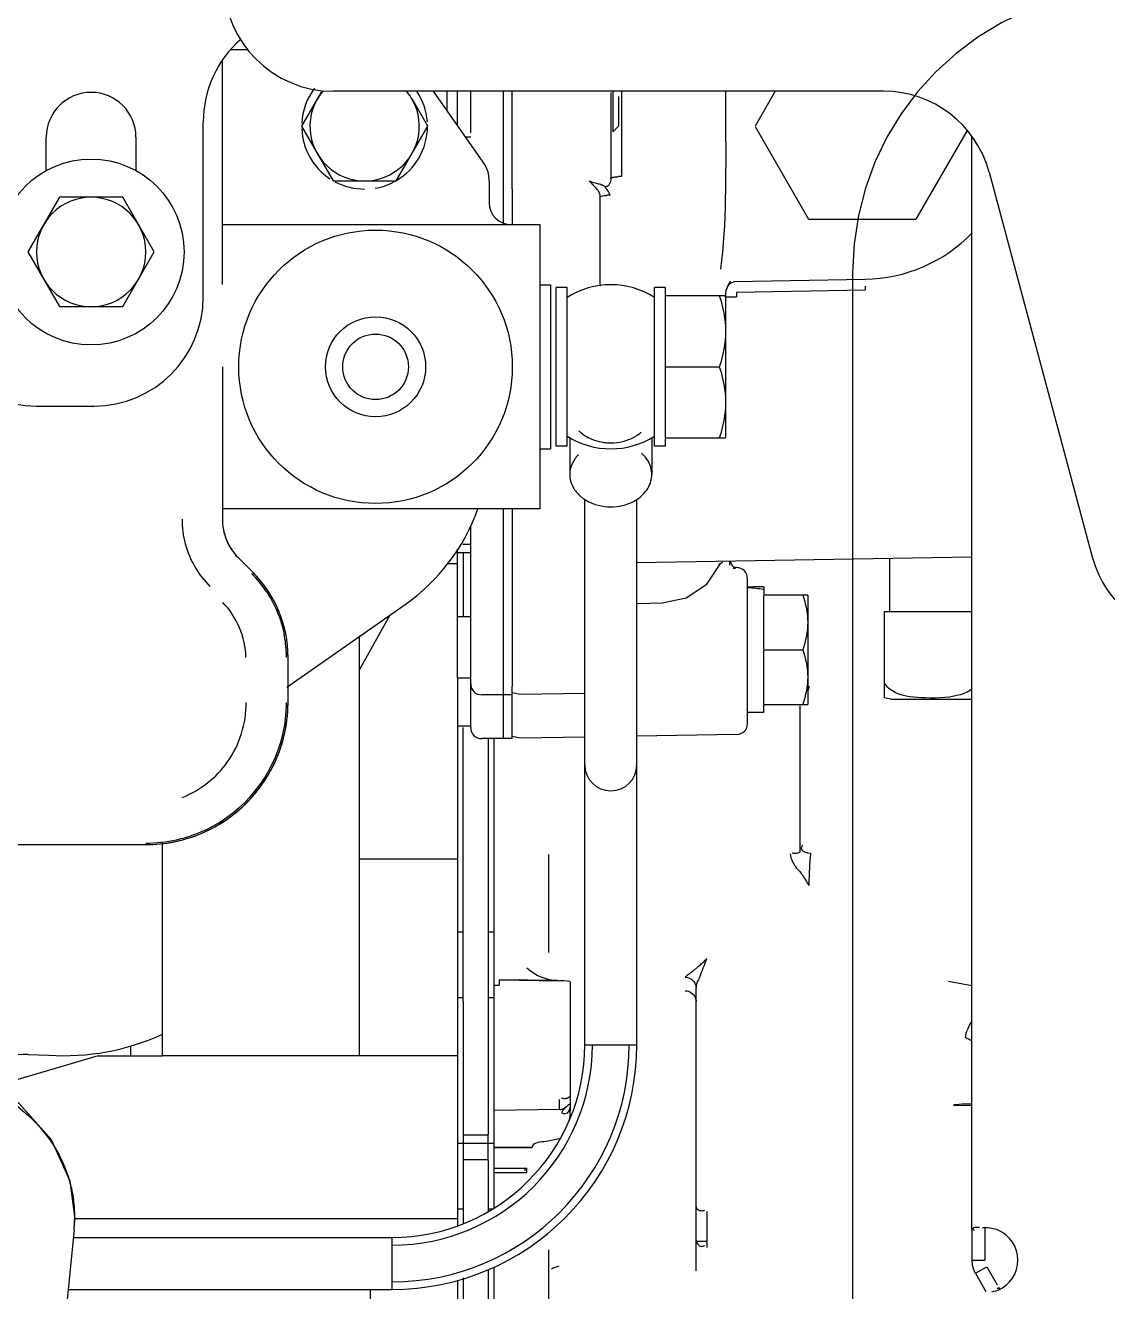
# Model space of a CAD drawing. Header units: millimetres. Extents: x 17886 to 18265, y -8727 to -7321.
# Drawn here: x 18009.856 to 18010.845, y -7649.388 to -7648.23 of the extents above; entities that cross this region are included whole.
import ezdxf

# ---------------------------------------------------------------- set-up
doc = ezdxf.new("R2010")
doc.units = ezdxf.units.MM
doc.linetypes.add('CENTER', pattern=[2, 1.25, -0.25, 0.25, -0.25])
doc.layers.add('3884027_DKREDXF_CONTINUOUS_LINE', color=7, linetype='Continuous')
doc.layers.add('DEFAULT_1', color=7, linetype='CENTER')

msp = doc.modelspace()

# ---------------------------------------------------------------- linework, layer by layer
at = {"layer": '3884027_DKREDXF_CONTINUOUS_LINE', "color": 6, "linetype": 'Continuous'}
for p, q in [((18010.05872, -7648.25268), (18010.0433, -7648.25268)), ((18010.03568, -7648.46735), (18010.03568, -7648.26282)), ((18010.12592, -7648.29155), (18010.10795, -7648.32268)), ((18010.63998, -7648.29068), (18010.13713, -7648.29068)), ((18010.22342, -7648.32268), (18010.20899, -7648.29768)), ((18010.27414, -7648.35556), (18010.22873, -7648.29068)), ((18010.24068, -7648.29068), (18010.24068, -7648.30776)), ((18010.26268, -7648.32885), (18010.26268, -7648.29068)), ((18010.39068, -7648.29173), (18010.39068, -7648.36562)), ((18010.39768, -7648.29561), (18010.39768, -7648.32268)), ((18010.49568, -7648.29066), (18010.49568, -7648.32335)), ((18010.54098, -7648.29068), (18010.5226, -7648.32252)), ((18010.01818, -7648.47868), (18010.01818, -7648.31868)), ((18010.10795, -7648.32268), (18010.13682, -7648.37268)), ((18010.19455, -7648.37268), (18010.22342, -7648.32268)), ((18010.39768, -7648.32268), (18010.39268, -7648.32768)), ((18010.49568, -7648.32335), (18010.49568, -7648.3247)), ((18010.5226, -7648.32283), (18010.57151, -7648.40755)), ((18010.26268, -7648.33268), (18010.25812, -7648.33268)), ((18010.66986, -7648.40755), (18010.71665, -7648.3265)), ((18010.72068, -7649.33217), (18010.72068, -7648.33254)), ((18010.30068, -7648.37989), (18010.30068, -7648.36489)), ((18010.39068, -7648.36869), (18010.39068, -7648.37029)), ((18010.73657, -7648.3648), (18010.83083, -7648.71656)), ((18010.27956, -7648.37276), (18010.27956, -7648.39268)), ((18009.88682, -7648.38768), (18009.85795, -7648.43768)), ((18009.91568, -7648.38768), (18009.88682, -7648.38768)), ((18010.38068, -7648.38661), (18010.38068, -7648.46899)), ((18010.03568, -7648.41268), (18010.32568, -7648.41268)), ((18010.32568, -7648.41268), (18010.32568, -7648.67268)), ((18010.57173, -7648.40768), (18010.66963, -7648.40768)), ((18009.85795, -7648.43768), (18009.88682, -7648.48768)), ((18010.5035, -7648.46474), (18010.62313, -7648.46265)), ((18010.32568, -7648.46768), (18010.33568, -7648.46768)), ((18010.35068, -7648.47018), (18010.34068, -7648.47018)), ((18010.44068, -7648.47018), (18010.43068, -7648.47018)), ((18010.49568, -7648.47768), (18010.44068, -7648.47768)), ((18010.49568, -7648.47871), (18010.49568, -7648.60768)), ((18009.88682, -7648.48768), (18009.91568, -7648.48768)), ((18010.03568, -7648.54268), (18010.03568, -7648.68211)), ((18010.44068, -7648.54268), (18010.48988, -7648.54268)), ((18009.86568, -7648.57868), (18009.91818, -7648.57868)), ((18010.35318, -7648.6071), (18010.35318, -7648.64118)), ((18010.42818, -7648.6071), (18010.42818, -7648.64118)), ((18010.44068, -7648.60768), (18010.49568, -7648.60768)), ((18010.32568, -7648.61768), (18010.33568, -7648.61768)), ((18010.35068, -7648.61518), (18010.34068, -7648.61518)), ((18010.44068, -7648.61518), (18010.43068, -7648.61518)), ((18010.36688, -7649.16268), (18010.36688, -7648.66401)), ((18010.41448, -7649.16268), (18010.41448, -7648.664)), ((18010.32568, -7648.67268), (18010.03568, -7648.67268)), ((18010.26268, -7648.83259), (18010.26268, -7648.68846)), ((18010.06347, -7648.73061), (18010.05033, -7648.71747)), ((18010.25068, -7648.72268), (18010.25068, -7648.7095)), ((18010.26268, -7648.71268), (18010.25068, -7648.71268)), ((18010.25568, -7648.71268), (18010.25568, -7648.77138)), ((18010.72068, -7648.71674), (18010.41448, -7648.72209)), ((18010.64568, -7648.7667), (18010.64568, -7648.71805)), ((18010.24172, -7648.72268), (18010.25068, -7648.72268)), ((18010.49965, -7648.72406), (18010.49965, -7648.72066)), ((18010.50117, -7648.72315), (18010.50019, -7648.72059)), ((18010.50256, -7648.72681), (18010.50422, -7648.72696)), ((18010.50416, -7648.72679), (18010.5034, -7648.7262)), ((18010.50586, -7648.72636), (18010.50356, -7648.72632)), ((18010.50459, -7648.72702), (18010.50416, -7648.72679)), ((18010.50423, -7648.72696), (18010.50453, -7648.72701)), ((18010.50453, -7648.72701), (18010.50459, -7648.72702)), ((18010.51568, -7648.86899), (18010.51568, -7648.73636)), ((18010.57068, -7648.75138), (18010.53068, -7648.75138)), ((18010.57068, -7648.75138), (18010.57068, -7648.85138)), ((18010.09471, -7648.83556), (18010.20277, -7648.75994)), ((18010.41448, -7648.75909), (18010.43767, -7648.75868)), ((18010.26268, -7648.77138), (18010.25068, -7648.77138)), ((18010.64068, -7648.7667), (18010.64068, -7648.84552)), ((18010.72068, -7648.7667), (18010.64068, -7648.7667)), ((18010.16068, -7648.78939), (18010.16068, -7649.17268)), ((18010.09568, -7648.84968), (18010.09568, -7648.80839)), ((18010.53068, -7648.80138), (18010.56622, -7648.80138)), ((18010.25068, -7648.82736), (18010.25068, -7649.32832)), ((18010.30068, -7648.84268), (18010.27268, -7648.84268)), ((18010.30068, -7648.84268), (18010.30068, -7648.83467)), ((18010.30795, -7648.84244), (18010.30068, -7648.84071)), ((18010.36688, -7648.84142), (18010.30795, -7648.84244)), ((18010.64662, -7648.84668), (18010.64063, -7648.8455)), ((18010.53068, -7648.85138), (18010.57068, -7648.85138)), ((18010.56368, -7648.97841), (18010.56368, -7648.85277)), ((18010.64702, -7648.84669), (18010.72068, -7648.84669)), ((18010.30068, -7648.88267), (18010.30068, -7648.86637)), ((18010.53068, -7648.85888), (18010.51568, -7648.85888)), ((18010.26268, -7648.87138), (18010.25068, -7648.87138)), ((18010.26268, -7648.87267), (18010.26268, -7648.86946)), ((18010.50586, -7648.87899), (18010.41448, -7648.88059)), ((18010.30068, -7648.88268), (18010.27268, -7648.88268)), ((18010.27868, -7648.88268), (18010.27868, -7649.24459)), ((18010.28368, -7648.88268), (18010.28368, -7648.88267)), ((18010.30795, -7648.88244), (18010.30068, -7648.88071)), ((18010.36688, -7648.88142), (18010.30795, -7648.88244)), ((18009.84068, -7648.97968), (18009.96568, -7648.97968)), ((18009.98068, -7648.97803), (18009.98068, -7649.17268)), ((18010.16068, -7648.99268), (18010.25068, -7648.99268)), ((18010.33368, -7648.98877), (18010.33368, -7649.07817)), ((18010.25568, -7649.05968), (18010.25068, -7649.05968)), ((18010.28368, -7649.05968), (18010.27868, -7649.05968)), ((18010.28368, -7649.1083), (18010.28868, -7649.1083)), ((18010.34228, -7649.10403), (18010.28868, -7649.10336)), ((18010.28868, -7649.10337), (18010.34382, -7649.10419)), ((18010.28868, -7649.10338), (18010.28868, -7649.1083)), ((18010.35368, -7649.10525), (18010.35368, -7649.22299)), ((18010.46868, -7649.36938), (18010.46868, -7649.11088)), ((18010.69945, -7649.10438), (18010.72068, -7649.1084)), ((18010.25568, -7649.11968), (18010.25068, -7649.11968)), ((18010.25568, -7649.12268), (18010.25568, -7649.2453)), ((18010.28368, -7649.11968), (18010.27868, -7649.11968)), ((18009.92212, -7649.17268), (18009.82538, -7649.20117)), ((18009.85827, -7649.17166), (18009.87704, -7649.17225)), ((18009.92212, -7649.17268), (18009.95193, -7649.17268)), ((18010.25068, -7649.17268), (18009.98068, -7649.17268)), ((18010.34382, -7649.22189), (18010.28368, -7649.22268)), ((18010.25068, -7649.25268), (18010.28368, -7649.25268)), ((18010.25568, -7649.26781), (18010.25568, -7649.32644)), ((18010.27868, -7649.26854), (18010.27868, -7649.31531)), ((18009.90077, -7649.31972), (18009.89651, -7649.28745)), ((18009.90017, -7649.33169), (18009.90077, -7649.31961)), ((18009.90077, -7649.31961), (18009.90077, -7649.31972)), ((18010.25068, -7649.31268), (18010.25568, -7649.31268)), ((18010.27868, -7649.31268), (18010.28313, -7649.31268)), ((18009.90016, -7649.33171), (18009.86128, -7649.72251)), ((18009.90077, -7649.32152), (18010.25068, -7649.32152)), ((18009.90017, -7649.33888), (18010.19068, -7649.33888)), ((18010.47855, -7649.34268), (18010.46868, -7649.34268)), ((18010.33368, -7649.35034), (18010.33368, -7649.41942)), ((18010.25068, -7649.37799), (18010.25068, -7650.13268)), ((18009.89471, -7649.38648), (18010.19068, -7649.38648)), ((18010.7462, -7649.38628), (18010.74529, -7649.38471))]:
    msp.add_line(p, q, dxfattribs=at)
at = {"layer": '3884027_DKREDXF_CONTINUOUS_LINE', "color": 7, "linetype": 'Continuous'}
for p, q in [((18010.25068, -7648.32205), (18010.25068, -7648.29068)), ((18010.29268, -7648.41128), (18010.29268, -7648.29068)), ((18010.30068, -7648.36489), (18010.30068, -7648.29068)), ((18010.39268, -7648.29068), (18010.39268, -7648.32727)), ((18010.40051, -7648.29068), (18010.40051, -7648.31019)), ((18010.40051, -7648.31019), (18010.40051, -7648.32269)), ((18010.40051, -7648.32269), (18010.40051, -7648.32769)), ((18009.87468, -7648.36334), (18009.87468, -7648.33268)), ((18009.95668, -7648.33268), (18009.95668, -7648.36334)), ((18010.39268, -7648.32727), (18010.39268, -7648.32768)), ((18010.40051, -7648.32769), (18010.40051, -7648.34108)), ((18010.40051, -7648.34108), (18010.40051, -7648.36563)), ((18010.39068, -7648.36562), (18010.39068, -7648.36869)), ((18010.40051, -7648.36563), (18010.40051, -7648.36869)), ((18010.13682, -7648.37268), (18010.19455, -7648.37268)), ((18010.30068, -7648.37989), (18010.30068, -7648.41268)), ((18010.38568, -7648.37795), (18010.38568, -7648.37905)), ((18009.94455, -7648.38768), (18009.91568, -7648.38768)), ((18009.97342, -7648.43768), (18009.94455, -7648.38768)), ((18009.94455, -7648.48768), (18009.97342, -7648.43768)), ((18010.33568, -7648.46768), (18010.33568, -7648.61768)), ((18010.34068, -7648.61518), (18010.34068, -7648.47018)), ((18010.35068, -7648.61518), (18010.35068, -7648.47018)), ((18010.43068, -7648.61518), (18010.43068, -7648.47018)), ((18010.44068, -7648.60768), (18010.44068, -7648.47018)), ((18010.49568, -7648.47471), (18010.49568, -7648.47871)), ((18010.62313, -7648.47265), (18010.50551, -7648.47471)), ((18010.50551, -7648.47471), (18010.50551, -7648.47871)), ((18010.49568, -7648.47871), (18010.50551, -7648.47871)), ((18009.91568, -7648.48768), (18009.94455, -7648.48768)), ((18010.44068, -7648.61518), (18010.44068, -7648.60862)), ((18010.29268, -7648.88268), (18010.29268, -7648.67268)), ((18010.30068, -7648.67268), (18010.30068, -7648.83467)), ((18010.26268, -7648.70513), (18010.25532, -7648.70513)), ((18010.25068, -7648.82736), (18010.25068, -7648.72268)), ((18010.53068, -7648.74388), (18010.53068, -7648.75138)), ((18010.53068, -7648.80097), (18010.53068, -7648.75179)), ((18010.18885, -7648.76968), (18010.16068, -7648.82006)), ((18010.53068, -7648.85097), (18010.53068, -7648.80179)), ((18010.26268, -7648.82736), (18010.25068, -7648.82736)), ((18010.26268, -7648.86946), (18010.26268, -7648.83268)), ((18010.30068, -7648.86637), (18010.30068, -7648.84268)), ((18010.53068, -7648.85888), (18010.53068, -7648.85138)), ((18010.25568, -7649.12268), (18010.25568, -7648.87268)), ((18010.28368, -7648.88268), (18010.28368, -7649.31232)), ((18010.56368, -7648.98607), (18010.56368, -7648.97841)), ((18010.47255, -7649.09902), (18010.47363, -7649.09633)), ((18009.95193, -7649.17268), (18009.95193, -7649.1639)), ((18010.36688, -7649.16268), (18010.41448, -7649.16268)), ((18009.95193, -7649.17268), (18009.98068, -7649.17268)), ((18010.34384, -7649.21826), (18010.34382, -7649.21266)), ((18010.34385, -7649.22029), (18010.34384, -7649.21826)), ((18010.34385, -7649.22209), (18010.34385, -7649.22029)), ((18010.70402, -7649.21787), (18010.72068, -7649.21818)), ((18010.25568, -7649.2453), (18010.25568, -7649.26781)), ((18010.27868, -7649.2453), (18010.25568, -7649.2453)), ((18010.27868, -7649.26854), (18010.27868, -7649.24459)), ((18010.31868, -7649.25672), (18010.28368, -7649.25652)), ((18010.28368, -7649.25691), (18010.31868, -7649.25672)), ((18010.27868, -7649.26781), (18010.25568, -7649.26781)), ((18010.28368, -7649.27539), (18010.31395, -7649.27545)), ((18010.28368, -7649.27957), (18010.31202, -7649.27964)), ((18010.31202, -7649.27545), (18010.31202, -7649.27798)), ((18010.31202, -7649.27964), (18010.31395, -7649.27965)), ((18010.31395, -7649.27965), (18010.31395, -7649.27545)), ((18010.47855, -7649.31502), (18010.47855, -7649.31944)), ((18010.47855, -7649.31944), (18010.47855, -7649.32335)), ((18010.47855, -7649.32335), (18010.47855, -7649.32629)), ((18010.72068, -7649.33217), (18010.72068, -7649.35966)), ((18010.73268, -7649.32966), (18010.73268, -7649.35966)), ((18010.19068, -7649.33888), (18010.19068, -7649.38648)), ((18010.47851, -7649.33546), (18010.47851, -7649.33829)), ((18010.47851, -7649.33829), (18010.47852, -7649.34097)), ((18010.47854, -7649.34584), (18010.47855, -7649.34802)), ((18010.28368, -7649.36621), (18010.28368, -7649.6661)), ((18010.72068, -7649.35966), (18010.73268, -7649.35966)), ((18010.7239, -7649.37166), (18010.73429, -7649.36566)), ((18010.73429, -7649.36566), (18010.7439, -7649.38231)), ((18010.25568, -7649.37592), (18010.25568, -7650.16268)), ((18010.27868, -7649.36843), (18010.27868, -7650.13268)), ((18010.7239, -7649.37166), (18010.73351, -7649.38831)), ((18010.17068, -7649.38648), (18010.17068, -7649.51245)), ((18010.74276, -7649.38766), (18010.74468, -7649.38716)), ((18010.74378, -7649.38559), (18010.74529, -7649.38471))]:
    msp.add_line(p, q, dxfattribs=at)
at = {"layer": '3884027_DKREDXF_CONTINUOUS_LINE', "color": 6, "linetype": 'Continuous'}
for points in [[(18010.43767, -7648.75868), (18010.4595, -7648.75401), (18010.47838, -7648.74137), (18010.49116, -7648.72234)], [(18010.48964, -7648.72335), (18010.48948, -7648.72358), (18010.49029, -7648.72278), (18010.49301, -7648.72124)], [(18010.5034, -7648.7262), (18010.50235, -7648.72504), (18010.50117, -7648.72315)], [(18009.89651, -7649.28745), (18009.87942, -7649.24948), (18009.84998, -7649.21655), (18009.81004, -7649.19158)]]:
    msp.add_lwpolyline(points, dxfattribs=at)
at = {"layer": '3884027_DKREDXF_CONTINUOUS_LINE', "color": 7, "linetype": 'Continuous'}
for points in [[(18010.47855, -7649.32629), (18010.47854, -7649.32675), (18010.47853, -7649.32728), (18010.47851, -7649.32788), (18010.4785, -7649.32859), (18010.4785, -7649.32939)], [(18010.73896, -7649.38849), (18010.74085, -7649.3881), (18010.74276, -7649.38766)]]:
    msp.add_lwpolyline(points, dxfattribs=at)
for centre, radius in [((18009.91568, -7648.43768), 0.085), ((18010.17568, -7648.54268), 0.04576), ((18010.17568, -7648.54268), 0.03)]:
    msp.add_circle(centre, radius, dxfattribs=at)
at = {"layer": '3884027_DKREDXF_CONTINUOUS_LINE', "color": 6, "linetype": 'Continuous'}
msp.add_circle((18010.17568, -7648.54268), 0.125, dxfattribs=at)
for centre, radius, start, end in [((18010.13713, -7648.19068), 0.1, 180, 270), ((18010.11818, -7648.31868), 0.1, 130.9153, 180), ((18010.16568, -7648.32268), 0.05, 140, 39.80406), ((18010.63998, -7648.39068), 0.1, 15, 90), ((18010.24956, -7648.37276), 0.03, 0, 34.98598), ((18009.91568, -7648.43768), 0.05, 90, 270), ((18010.29956, -7648.39268), 0.02, 180, 270), ((18010.62068, -7648.32268), 0.14, 271, 315.79814), ((18010.39068, -7648.54268), 0.075, 57.76905, 122.23095), ((18010.50568, -7648.47471), 0.01, 102.21774, 113.25), ((18009.86568, -7648.47868), 0.1, 180, 270), ((18009.91818, -7648.47868), 0.1, 270, 0), ((18010.38463, -7648.57751), 0.03313, 225.87895, 230.32339), ((18010.39585, -7648.57648), 0.03449, 306.77658, 311.09886), ((18010.39068, -7648.54268), 0.075, 237.76905, 302.23095), ((18010.39053, -7648.56605), 0.04616, 254.12227, 264.79795), ((18010.39069, -7648.5647), 0.04751, 264.7606, 268.25145), ((18010.39068, -7648.56475), 0.04747, 268.25028, 269.99937), ((18010.39071, -7648.56525), 0.04696, 269.96694, 283.41368), ((18010.39427, -7648.57431), 0.03716, 298.49328, 306.72855), ((18010.08587, -7648.68193), 0.08709, 180.12165, 195.10918), ((18010.08568, -7648.68211), 0.05, 180, 225), ((18010.09956, -7648.61247), 0.18, 304.98598, 340.45871), ((18010.08647, -7648.68172), 0.08772, 195.13646, 210.12337), ((18010.92742, -7648.69068), 0.1, 195, 270), ((18010.0859, -7648.682), 0.08709, 210.15454, 224.96588), ((18010.50568, -7648.73636), 0.01, 0, 89), ((18009.98647, -7648.80751), 0.10733, 33.83061, 44.96511), ((18009.98568, -7648.80839), 0.11, 0, 45), ((18009.9865, -7648.8086), 0.10774, 2.06907, 11.3935), ((18009.98904, -7648.80846), 0.10519, 0.03071, 2.04124), ((18010.27268, -7648.83268), 0.01, 179.99995, 270), ((18009.96568, -7648.84968), 0.13, 270, 0), ((18009.96522, -7648.84966), 0.12901, 346.94211, 359.98915), ((18010.50568, -7648.86899), 0.01, 271, 0), ((18009.96566, -7648.84972), 0.12856, 295.26729, 346.92449), ((18010.27268, -7648.87268), 0.01, 179.99986, 270), ((18010.39068, -7648.90668), 0.0238, 180, 0), ((18009.96563, -7648.8495), 0.12878, 282.59021, 290.12334), ((18009.96579, -7648.84993), 0.12832, 290.12313, 295.25598), ((18009.96561, -7648.84924), 0.12903, 270.0337, 282.57555), ((18009.89068, -7648.95468), 0.218, 266.41198, 294.27183), ((18009.85827, -7649.47166), 0.3, 90, 104.22478), ((18010.34368, -7649.21189), 0.01, 270.75, 330.25), ((18010.31945, -7649.22298), 0.03423, 354.89386, 359.9697), ((18009.77653, -7649.32225), 0.12465, 18.59818, 27.94748), ((18009.78199, -7649.32031), 0.11886, 11.87401, 18.55072), ((18009.78469, -7649.31971), 0.11609, 7.44695, 11.85974), ((18009.78566, -7649.31956), 0.1151, 359.97575, 7.43771), ((18009.78605, -7649.31955), 0.11471, 355.53844, 359.91485), ((18009.78629, -7649.31957), 0.11448, 354.31851, 355.53682), ((18010.73268, -7649.35966), 0.03, 293.57818, 66.42182)]:
    msp.add_arc(centre, radius, start, end, dxfattribs=at)
at = {"layer": '3884027_DKREDXF_CONTINUOUS_LINE', "color": 7, "linetype": 'Continuous'}
for centre, radius, start, end in [((18010.16568, -7648.32268), 0.0575, 142.68878, 177.1628), ((18009.91568, -7648.33268), 0.041, 0, 180), ((18010.16568, -7648.32268), 0.0575, 4.10611, 33.95366), ((18010.16568, -7648.32268), 0.0575, 300.40815, 359.59185), ((18010.16568, -7648.32268), 0.0575, 182.44709, 236.60738), ((18010.40066, -7648.42679), 0.05809, 90.15186, 93.86952), ((18010.16568, -7648.32268), 0.0575, 241.89678, 270), ((18010.16568, -7648.32268), 0.0575, 279.5665, 299.59185), ((18010.32132, -7648.42897), 0.07476, 40.53854, 41.89668), ((18010.38914, -7648.32912), 0.04715, 258.03455, 259.88719), ((18009.91568, -7648.43768), 0.05, 270, 90), ((18010.39066, -7648.43338), 0.04763, 90.18622, 94.72222), ((18010.50568, -7648.47471), 0.01, 113.25, 180), ((18010.52227, -7648.47838), 0.02654, 159.38537, 163.90634), ((18010.5212, -7648.47795), 0.02539, 147.79072, 159.44045), ((18011.16017, -7648.46328), 0.53712, 180.59269, 181.00012), ((18010.37677, -7648.6412), 0.02358, 165.03965, 179.9545), ((18010.4046, -7648.64116), 0.02358, 345.03965, 359.9545), ((18010.39069, -7648.62398), 0.04676, 266.44158, 269.99178), ((18010.39071, -7648.62372), 0.04702, 269.97122, 282.7904), ((18010.80782, -7648.91053), 0.2476, 162.24994, 163.2836), ((18010.74995, -7648.98286), 0.23133, 140.28503, 140.80223), ((18010.53136, -7649.03339), 0.04319, 37.89696, 39.41569), ((18010.43873, -7649.04969), 0.05226, 314.02665, 319.3115), ((18010.33011, -7649.03168), 0.15728, 338.85471, 340.65012), ((18010.21922, -7648.78219), 0.39847, 307.47971, 307.72182), ((18010.34107, -7648.94012), 0.199, 307.79128, 309.07424), ((18010.33323, -7648.93039), 0.21149, 309.06228, 309.82547), ((18010.78894, -7649.22644), 0.34109, 158.06409, 158.49185), ((18010.62945, -7649.16359), 0.16966, 158.49162, 159.24311), ((18010.75487, -7649.16304), 0.04076, 147.2479, 160.67247), ((18010.54679, -7649.48983), 0.37365, 62.26296, 63.27878), ((18010.19068, -7649.16268), 0.2238, 270, 0), ((18010.19068, -7649.16268), 0.2168, 270, 0), ((18010.19068, -7649.16268), 0.1832, 270, 0), ((18010.19068, -7649.16268), 0.1762, 270, 0), ((18010.71114, -7649.26009), 0.04281, 96.90743, 99.5682), ((18010.72353, -7649.46395), 0.24712, 90.65883, 91.26994), ((18010.74468, -7649.35966), 0.024, 180, 210)]:
    msp.add_arc(centre, radius, start, end, dxfattribs=at)
at = {"layer": '3884027_DKREDXF_CONTINUOUS_LINE', "color": 6, "linetype": 'Continuous'}
for centre, major_axis, ratio, start_param, end_param in [((18010.08568, -7648.68211), (-0.05, 0), 1, 0, 0.3866742), ((18010.08568, -7648.68211), (0, -0.05), 1, -1.1841221, -1.0448988), ((18010.08568, -7648.68211), (-0.05, 0), 1, 0.5258976, 0.7853982), ((18009.98568, -7648.80839), (0, -0.11), 1, -4.1213686, -3.9269908), ((18009.98568, -7648.80839), (-0.11, 0), 1, -2.6601258, -2.5505723), ((18009.98568, -7648.80839), (0, -0.11), 1, 1.5707963, 2.0522632), ((18009.96568, -7648.84968), (0, -0.13), 1, 1.3208352, 1.5707963), ((18009.96568, -7648.84968), (-0.13, 0), 1, 2.692097, 2.8916315), ((18009.96568, -7648.84968), (-0.13, 0), 1, 2.4863842, 2.6632653), ((18009.96568, -7648.84968), (0, -0.13), 1, 1.092469, 1.1213007), ((18009.96568, -7648.84968), (-0.13, 0), 1, 2.2473696, 2.4433797), ((18009.96568, -7648.84968), (0, -0.13), 1, 0.8725833, 0.9155879), ((18009.96568, -7648.84968), (-0.13, 0), 1, 2.0323794, 2.2099398), ((18009.96568, -7648.84968), (0, -0.13), 1, 0.6391435, 0.6765733), ((18009.96568, -7648.84968), (0, -0.13), 1, 0.1952356, 0.4615831), ((18009.96568, -7648.84968), (-0.13, 0), 1, 1.5707963, 1.7660319), ((18010.34368, -7649.10511), (-0.01, 0.00014), 0.0920486, -3.1403253, -1.5826189)]:
    msp.add_ellipse(centre, major_axis=major_axis, ratio=ratio, start_param=start_param, end_param=end_param, dxfattribs=at)
at = {"layer": '3884027_DKREDXF_CONTINUOUS_LINE', "color": 7, "linetype": 'Continuous'}
for centre, start_param, end_param in [((18010.53068, -7648.80138), 4.712389, 4.8343365), ((18010.49519, -7648.80138), 4.4204207, 4.545422)]:
    msp.add_ellipse(centre, major_axis=(-0.12331, 0), ratio=0.4663077, start_param=start_param, end_param=end_param, dxfattribs=at)
at = {"layer": '3884027_DKREDXF_CONTINUOUS_LINE', "color": 6, "linetype": 'Continuous'}
for points in [[(18010.49568, -7648.3247), (18010.49567, -7648.36766), (18010.49644, -7648.41087), (18010.49099, -7648.45348)], [(18010.48988, -7648.47768), (18010.49336, -7648.48812), (18010.49568, -7648.49917), (18010.49568, -7648.51018)], [(18010.49568, -7648.51018), (18010.49568, -7648.52118), (18010.49336, -7648.53224), (18010.48988, -7648.54268)], [(18010.48988, -7648.54268), (18010.49336, -7648.55312), (18010.49568, -7648.56417), (18010.49568, -7648.57518)], [(18010.49568, -7648.57518), (18010.49568, -7648.58618), (18010.49336, -7648.59724), (18010.48988, -7648.60768)], [(18010.36348, -7648.60301), (18010.36553, -7648.6047), (18010.36778, -7648.60617), (18010.37014, -7648.60739)], [(18010.37014, -7648.60739), (18010.37261, -7648.60866), (18010.37523, -7648.60968), (18010.3779, -7648.61045)], [(18010.40161, -7648.61093), (18010.40521, -7648.61007), (18010.40875, -7648.60875), (18010.412, -7648.60697)], [(18010.07563, -7648.74776), (18010.08359, -7648.75962), (18010.08929, -7648.77331), (18010.09211, -7648.78732)], [(18010.56622, -7648.75138), (18010.5689, -7648.75941), (18010.57068, -7648.76791), (18010.57068, -7648.77638)], [(18010.05707, -7648.80841), (18010.05697, -7648.79023), (18010.04886, -7648.77093), (18010.03596, -7648.75812)], [(18010.57068, -7648.77638), (18010.57068, -7648.78484), (18010.5689, -7648.79335), (18010.56622, -7648.80138)], [(18010.56622, -7648.80138), (18010.5689, -7648.80941), (18010.57068, -7648.81791), (18010.57068, -7648.82638)], [(18010.57068, -7648.82638), (18010.57068, -7648.83484), (18010.5689, -7648.84335), (18010.56622, -7648.85138)], [(18010.70851, -7648.84302), (18010.69751, -7648.84587), (18010.68583, -7648.84589), (18010.67448, -7648.8453)], [(18010.72069, -7648.83742), (18010.71718, -7648.84019), (18010.71283, -7648.8419), (18010.70851, -7648.84302)], [(18010.34228, -7649.10403), (18010.33209, -7649.1039), (18010.32144, -7649.09949), (18010.31395, -7649.09258)], [(18010.45882, -7649.11326), (18010.46248, -7649.11331), (18010.46652, -7649.11605), (18010.46792, -7649.11944)], [(18010.3463, -7649.22397), (18010.34799, -7649.22099), (18010.35054, -7649.21839), (18010.35348, -7649.21666)], [(18010.35355, -7649.22602), (18010.35334, -7649.22842), (18010.35285, -7649.2308), (18010.35216, -7649.2331)]]:
    msp.add_open_spline(points, degree=3, dxfattribs=at)
for points, knots in [([(18010.39068, -7648.37029), (18010.39068, -7648.37118), (18010.39054, -7648.37295), (18010.39002, -7648.37468), (18010.38959, -7648.37546)], [0, 0, 0, 0, 0.4977543, 1, 1, 1, 1]), ([(18010.38776, -7648.37744), (18010.38745, -7648.37762), (18010.38676, -7648.37791), (18010.38601, -7648.37803), (18010.38562, -7648.37806)], [0, 0, 0, 0, 0.4748909, 1, 1, 1, 1]), ([(18010.38959, -7648.37546), (18010.38938, -7648.37586), (18010.38886, -7648.37662), (18010.38815, -7648.37721), (18010.38776, -7648.37744)], [0, 0, 0, 0, 0.501055, 1, 1, 1, 1]), ([(18010.67448, -7648.8453), (18010.66529, -7648.84481), (18010.65197, -7648.84361), (18010.6423, -7648.83464), (18010.64081, -7648.8317)], [0, 0, 0, 0, 0.7365827, 1, 1, 1, 1]), ([(18009.99905, -7648.93648), (18010.01537, -7648.92995), (18010.04601, -7648.90617), (18010.05758, -7648.8686), (18010.05741, -7648.84968)], [0, 0, 0, 0, 0.4814911, 1, 1, 1, 1]), ([(18010.46792, -7649.11944), (18010.46816, -7649.12004), (18010.46855, -7649.12129), (18010.46868, -7649.12259), (18010.46868, -7649.12323)], [0, 0, 0, 0, 0.5039434, 1, 1, 1, 1]), ([(18009.78643, -7649.18698), (18009.79737, -7649.19022), (18009.83716, -7649.20557), (18009.872, -7649.23618), (18009.88664, -7649.26383)], [0, 0, 0, 0, 0.2672622, 1, 1, 1, 1]), ([(18010.34382, -7649.2488), (18010.33967, -7649.24944), (18010.33214, -7649.25178), (18010.32073, -7649.25162), (18010.3189, -7649.25568)], [0, 0, 0, 0, 0.4855996, 1, 1, 1, 1]), ([(18010.3189, -7649.25568), (18010.31883, -7649.25583), (18010.31872, -7649.25618), (18010.31868, -7649.25654), (18010.31868, -7649.25672)], [0, 0, 0, 0, 0.4880688, 1, 1, 1, 1])]:
    msp.add_open_spline(points, degree=3, knots=knots, dxfattribs=at)
at = {"layer": '3884027_DKREDXF_CONTINUOUS_LINE', "color": 7, "linetype": 'Continuous'}
for points, knots in [([(18010.39068, -7648.37029), (18010.39068, -7648.37017), (18010.39095, -7648.36989), (18010.39125, -7648.36977), (18010.39144, -7648.36969)], [0, 0, 0, 0, 0.3616918, 1, 1, 1, 1]), ([(18010.39144, -7648.36969), (18010.39174, -7648.36957), (18010.39243, -7648.36937), (18010.39315, -7648.36924), (18010.39355, -7648.36917)], [0, 0, 0, 0, 0.4318613, 1, 1, 1, 1]), ([(18010.39355, -7648.36917), (18010.39405, -7648.36909), (18010.39511, -7648.36895), (18010.39618, -7648.36886), (18010.39674, -7648.36882)], [0, 0, 0, 0, 0.4683468, 1, 1, 1, 1]), ([(18010.37813, -7648.38038), (18010.37836, -7648.38065), (18010.3788, -7648.38121), (18010.37919, -7648.38181), (18010.37936, -7648.38211)], [0, 0, 0, 0, 0.5067824, 1, 1, 1, 1]), ([(18010.37936, -7648.38211), (18010.37965, -7648.3826), (18010.38014, -7648.38362), (18010.38046, -7648.3847), (18010.38056, -7648.38524)], [0, 0, 0, 0, 0.5058836, 1, 1, 1, 1]), ([(18010.38086, -7648.37554), (18010.38104, -7648.37562), (18010.38139, -7648.37578), (18010.38175, -7648.37593), (18010.38193, -7648.376)], [0, 0, 0, 0, 0.5068078, 1, 1, 1, 1]), ([(18010.38193, -7648.376), (18010.38213, -7648.37609), (18010.38253, -7648.37625), (18010.38293, -7648.37639), (18010.38313, -7648.37645)], [0, 0, 0, 0, 0.5148357, 1, 1, 1, 1]), ([(18010.38313, -7648.37645), (18010.38367, -7648.37665), (18010.38451, -7648.37706), (18010.38532, -7648.37754), (18010.38557, -7648.37778)], [0, 0, 0, 0, 0.6220056, 1, 1, 1, 1]), ([(18010.38557, -7648.37778), (18010.3856, -7648.37781), (18010.38565, -7648.37786), (18010.38568, -7648.37792), (18010.38568, -7648.37795)], [0, 0, 0, 0, 0.6202514, 1, 1, 1, 1]), ([(18010.38568, -7648.37905), (18010.38578, -7648.37902), (18010.38608, -7648.37923), (18010.38629, -7648.37943), (18010.38644, -7648.37959)], [0, 0, 0, 0, 0.3119045, 1, 1, 1, 1]), ([(18010.38644, -7648.37959), (18010.38673, -7648.3799), (18010.38738, -7648.38077), (18010.38796, -7648.38168), (18010.3883, -7648.38223)], [0, 0, 0, 0, 0.3967571, 1, 1, 1, 1]), ([(18010.3883, -7648.38223), (18010.38853, -7648.38262), (18010.38901, -7648.38345), (18010.38947, -7648.38431), (18010.38971, -7648.38477)], [0, 0, 0, 0, 0.4607319, 1, 1, 1, 1]), ([(18010.38056, -7648.38524), (18010.3806, -7648.38547), (18010.38066, -7648.38592), (18010.38068, -7648.38638), (18010.38068, -7648.38661)], [0, 0, 0, 0, 0.4997084, 1, 1, 1, 1]), ([(18010.38068, -7648.3877), (18010.38068, -7648.38705), (18010.38356, -7648.38629), (18010.38526, -7648.38603), (18010.38674, -7648.38591)], [0, 0, 0, 0, 0.3045218, 1, 1, 1, 1]), ([(18010.3613, -7648.62282), (18010.36071, -7648.62341), (18010.35958, -7648.62463), (18010.35855, -7648.62593), (18010.35807, -7648.6266)], [0, 0, 0, 0, 0.5045768, 1, 1, 1, 1]), ([(18010.36251, -7648.66068), (18010.36318, -7648.66129), (18010.3646, -7648.66246), (18010.3661, -7648.66351), (18010.36688, -7648.66401)], [0, 0, 0, 0, 0.4953353, 1, 1, 1, 1]), ([(18010.565, -7648.98308), (18010.565, -7648.98263), (18010.56526, -7648.9816), (18010.56586, -7648.98074), (18010.56623, -7648.98029)], [0, 0, 0, 0, 0.4350974, 1, 1, 1, 1]), ([(18010.55479, -7648.98801), (18010.55479, -7648.98829), (18010.55482, -7648.98887), (18010.55489, -7648.98944), (18010.55493, -7648.98973)], [0, 0, 0, 0, 0.4985115, 1, 1, 1, 1]), ([(18010.55931, -7648.98768), (18010.55885, -7648.98769), (18010.55786, -7648.98767), (18010.55687, -7648.98758), (18010.55634, -7648.98752)], [0, 0, 0, 0, 0.4631238, 1, 1, 1, 1]), ([(18010.56282, -7648.987), (18010.56238, -7648.98722), (18010.56122, -7648.98756), (18010.56002, -7648.98767), (18010.55931, -7648.98768)], [0, 0, 0, 0, 0.4071749, 1, 1, 1, 1]), ([(18010.56368, -7648.98607), (18010.56368, -7648.98624), (18010.56343, -7648.98665), (18010.56306, -7648.98688), (18010.56282, -7648.987)], [0, 0, 0, 0, 0.3833886, 1, 1, 1, 1]), ([(18010.57276, -7648.99664), (18010.57283, -7648.99552), (18010.57297, -7648.99344), (18010.57315, -7648.99136), (18010.57324, -7648.99041)], [0, 0, 0, 0, 0.5398804, 1, 1, 1, 1]), ([(18010.57324, -7648.99041), (18010.57329, -7648.98995), (18010.57338, -7648.98909), (18010.5735, -7648.98822), (18010.57355, -7648.98782)], [0, 0, 0, 0, 0.5326366, 1, 1, 1, 1]), ([(18010.5579, -7648.99731), (18010.55811, -7648.99766), (18010.55856, -7648.99835), (18010.55903, -7648.99903), (18010.55927, -7648.99936)], [0, 0, 0, 0, 0.5004361, 1, 1, 1, 1]), ([(18010.57201, -7649.01703), (18010.57205, -7649.01509), (18010.57223, -7649.0083), (18010.57247, -7649.0015), (18010.57276, -7648.99664)], [0, 0, 0, 0, 0.2842696, 1, 1, 1, 1]), ([(18010.47173, -7649.09027), (18010.47228, -7649.08979), (18010.47341, -7649.08881), (18010.4745, -7649.08779), (18010.47505, -7649.08726)], [0, 0, 0, 0, 0.4894663, 1, 1, 1, 1]), ([(18010.46168, -7649.09841), (18010.46108, -7649.09887), (18010.46015, -7649.09962), (18010.45917, -7649.10037), (18010.45891, -7649.10073)], [0, 0, 0, 0, 0.6298194, 1, 1, 1, 1]), ([(18010.46868, -7649.09282), (18010.46919, -7649.0924), (18010.47021, -7649.09156), (18010.47122, -7649.0907), (18010.47173, -7649.09027)], [0, 0, 0, 0, 0.4936306, 1, 1, 1, 1]), ([(18010.45891, -7649.10073), (18010.45888, -7649.10076), (18010.45884, -7649.10082), (18010.45881, -7649.1009), (18010.45882, -7649.10093)], [0, 0, 0, 0, 0.6033203, 1, 1, 1, 1]), ([(18010.4658, -7649.10389), (18010.46625, -7649.10435), (18010.46707, -7649.10536), (18010.46767, -7649.10651), (18010.46792, -7649.10711)], [0, 0, 0, 0, 0.5001673, 1, 1, 1, 1]), ([(18010.46792, -7649.10711), (18010.46817, -7649.10771), (18010.46855, -7649.10895), (18010.46868, -7649.11024), (18010.46868, -7649.11088)], [0, 0, 0, 0, 0.5039346, 1, 1, 1, 1]), ([(18010.7148, -7649.15608), (18010.71495, -7649.15501), (18010.71538, -7649.1528), (18010.71603, -7649.15064), (18010.71641, -7649.14955)], [0, 0, 0, 0, 0.4839494, 1, 1, 1, 1]), ([(18010.34876, -7649.21206), (18010.34829, -7649.21206), (18010.34728, -7649.21197), (18010.3463, -7649.21171), (18010.34578, -7649.21154)], [0, 0, 0, 0, 0.4634225, 1, 1, 1, 1]), ([(18010.35368, -7649.20836), (18010.35368, -7649.20925), (18010.35238, -7649.21138), (18010.35007, -7649.21205), (18010.34876, -7649.21206)], [0, 0, 0, 0, 0.4045125, 1, 1, 1, 1]), ([(18010.34751, -7649.2257), (18010.34722, -7649.22561), (18010.34662, -7649.22535), (18010.34607, -7649.22501), (18010.34578, -7649.22481)], [0, 0, 0, 0, 0.4652477, 1, 1, 1, 1]), ([(18010.34876, -7649.2259), (18010.34856, -7649.2259), (18010.34813, -7649.22587), (18010.34772, -7649.22577), (18010.34751, -7649.2257)], [0, 0, 0, 0, 0.479428, 1, 1, 1, 1]), ([(18010.46868, -7649.31073), (18010.46868, -7649.31162), (18010.46999, -7649.31375), (18010.4723, -7649.31442), (18010.47361, -7649.31443)], [0, 0, 0, 0, 0.4045136, 1, 1, 1, 1]), ([(18010.47361, -7649.31443), (18010.47408, -7649.31443), (18010.47509, -7649.31434), (18010.47607, -7649.31408), (18010.47659, -7649.31392)], [0, 0, 0, 0, 0.4634206, 1, 1, 1, 1]), ([(18010.4785, -7649.32939), (18010.4785, -7649.33041), (18010.4785, -7649.33244), (18010.47851, -7649.33446), (18010.47851, -7649.33546)], [0, 0, 0, 0, 0.5042907, 1, 1, 1, 1]), ([(18010.72771, -7649.32966), (18010.72631, -7649.32966), (18010.72466, -7649.32961), (18010.7215, -7649.33001), (18010.7215, -7649.33075)], [0, 0, 0, 0, 0.6544836, 1, 1, 1, 1]), ([(18010.7215, -7649.33075), (18010.7215, -7649.33102), (18010.72198, -7649.33172), (18010.72258, -7649.33218), (18010.72298, -7649.33248)], [0, 0, 0, 0, 0.3487287, 1, 1, 1, 1]), ([(18010.73268, -7649.32993), (18010.73222, -7649.32993), (18010.73144, -7649.32997), (18010.73065, -7649.3302), (18010.7304, -7649.3304)], [0, 0, 0, 0, 0.5870045, 1, 1, 1, 1]), ([(18010.47852, -7649.34097), (18010.47852, -7649.34181), (18010.47853, -7649.34343), (18010.47854, -7649.34506), (18010.47854, -7649.34584)], [0, 0, 0, 0, 0.516631, 1, 1, 1, 1]), ([(18010.47361, -7649.34704), (18010.47408, -7649.34704), (18010.47512, -7649.34688), (18010.47609, -7649.34647), (18010.47659, -7649.3462)], [0, 0, 0, 0, 0.4529807, 1, 1, 1, 1])]:
    msp.add_open_spline(points, degree=3, knots=knots, dxfattribs=at)
for points in [[(18010.37086, -7648.37272), (18010.37362, -7648.37378), (18010.37647, -7648.37464), (18010.37936, -7648.37525)], [(18010.37086, -7648.37272), (18010.37295, -7648.37477), (18010.37501, -7648.37687), (18010.37696, -7648.37905)], [(18010.49568, -7648.47888), (18010.49568, -7648.47624), (18010.49604, -7648.47356), (18010.49677, -7648.47102)], [(18010.42505, -7648.62936), (18010.42346, -7648.62649), (18010.42131, -7648.62388), (18010.41886, -7648.62168)], [(18010.35807, -7648.6266), (18010.35623, -7648.62916), (18010.35479, -7648.63207), (18010.35398, -7648.63511)], [(18010.42818, -7648.64118), (18010.42818, -7648.63711), (18010.42703, -7648.63293), (18010.42505, -7648.62936)], [(18010.35318, -7648.64118), (18010.35318, -7648.64526), (18010.35434, -7648.64944), (18010.35631, -7648.653)], [(18010.42006, -7648.65955), (18010.42345, -7648.65618), (18010.42616, -7648.65186), (18010.42738, -7648.64725)], [(18010.35631, -7648.653), (18010.35791, -7648.65588), (18010.36006, -7648.65848), (18010.36251, -7648.66068)], [(18010.4145, -7648.66401), (18010.41649, -7648.66272), (18010.41838, -7648.66122), (18010.42006, -7648.65955)], [(18010.36688, -7648.66401), (18010.36987, -7648.66595), (18010.37316, -7648.66747), (18010.37655, -7648.66855)], [(18010.37655, -7648.66855), (18010.38018, -7648.66971), (18010.38399, -7648.67041), (18010.38779, -7648.67064)], [(18010.40112, -7648.66957), (18010.40583, -7648.66849), (18010.41044, -7648.66664), (18010.4145, -7648.66401)], [(18010.57355, -7648.98782), (18010.57029, -7648.98778), (18010.565, -7648.98634), (18010.565, -7648.98308)], [(18010.55493, -7648.98973), (18010.55534, -7648.99241), (18010.55648, -7648.99499), (18010.5579, -7648.99731)], [(18010.55927, -7648.99936), (18010.56094, -7649.00168), (18010.56292, -7649.00376), (18010.56473, -7649.00597)], [(18010.56545, -7649.00686), (18010.56751, -7649.01033), (18010.56976, -7649.01368), (18010.57198, -7649.01706)], [(18010.47363, -7649.09633), (18010.4747, -7649.0937), (18010.47578, -7649.09107), (18010.47681, -7649.08842)], [(18010.45882, -7649.10093), (18010.46134, -7649.10096), (18010.46402, -7649.10209), (18010.4658, -7649.10389)], [(18010.46868, -7649.11088), (18010.46868, -7649.10831), (18010.46989, -7649.10587), (18010.4708, -7649.10346)], [(18010.35368, -7649.21803), (18010.35368, -7649.22113), (18010.35185, -7649.22586), (18010.34876, -7649.2259)], [(18010.71805, -7649.2169), (18010.71402, -7649.21699), (18010.70999, -7649.2171), (18010.70599, -7649.21758)], [(18010.74468, -7649.33217), (18010.74076, -7649.33108), (18010.73675, -7649.32993), (18010.73268, -7649.32993)], [(18010.46868, -7649.34095), (18010.46868, -7649.34356), (18010.471, -7649.34701), (18010.47361, -7649.34704)], [(18010.3431, -7649.36525), (18010.34085, -7649.36582), (18010.33861, -7649.36659), (18010.33663, -7649.3678)]]:
    msp.add_open_spline(points, degree=3, dxfattribs=at)
at = {"layer": 'DEFAULT_1', "color": 2, "linetype": 'CENTER'}
msp.add_line((18010.61168, -7648.45668), (18010.61168, -7649.51968), dxfattribs=at)
msp.add_arc((18010.87168, -7648.45668), 0.26, 90, 180, dxfattribs=at)

doc.saveas('drawing.dxf')
